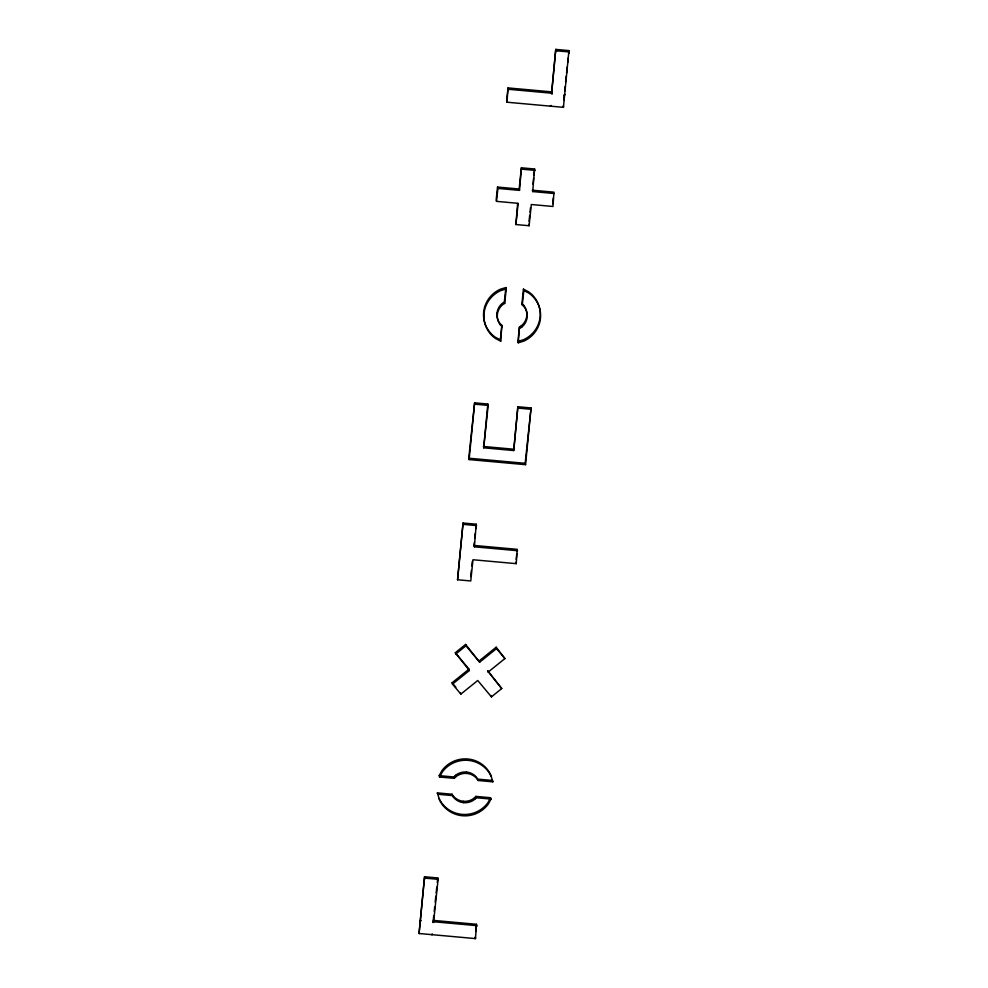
<?xml version="1.0" encoding="UTF-8"?>
<svg xmlns="http://www.w3.org/2000/svg" width="988" height="988" viewBox="0 0 988 988"><rect width="100%" height="100%" fill="white"/><g stroke="black" fill="none" stroke-linecap="round" stroke-linejoin="round"><path stroke-width="1.48" d="M476.858 925.657L432.88 921.681L432.806 922.397L433.547 922.471L438.104 879.32L437.746 877.949L424.556 876.764L419.06 933.499L475.487 938.6L476.488 924.286L433.25 920.384L433.732 915.839M468.757 458.21L474.611 402.845L487.813 404.03L488.171 405.401L483.688 447.823L513.735 450.54L517.86 406.747L531.05 407.945L525.554 464.681L469.127 459.581L468.757 458.21L525.184 463.31L525.554 464.681M497.532 187.053L497.89 188.424L519.515 190.375L519.157 189.017L497.532 187.053L496.161 199.996L496.532 201.367L518.144 203.318L515.897 224.535L529.099 225.733L531.334 204.516L552.959 206.467L553.959 192.166L532.347 190.202L532.705 191.573L554.33 193.524M551.267 91.822L508.017 87.92L506.659 100.862L507.017 102.221L563.444 107.334L568.94 50.598L555.75 49.4L551.625 93.193M469.127 459.581L474.611 402.845M419.06 933.499L424.556 876.764M496.532 201.367L497.89 188.424M507.017 102.221L508.017 87.92M517.601 550.711L474.364 546.809L476.241 524.22L463.051 523.035L457.555 579.771L470.757 580.956L472.993 559.751L516.23 563.654L517.243 549.34L474.005 545.438L474.326 542.4M419.789 933.561L419.134 932.783M425.643 878.196L424.84 878.851M507.746 102.295L507.091 101.505M509.116 89.352L508.314 90.007M457.555 579.771L463.051 523.035M431.509 934.623L432.324 933.969L432.25 934.685M437.375 879.258L438.03 880.036M483.688 447.823L487.813 404.03M434.214 911.294L434.695 906.737M435.177 902.192L435.819 896.141M436.14 893.103L436.782 887.051M437.264 882.494L437.746 877.949M470.708 576.56L471.35 570.496M471.832 565.951L472.313 561.406M474.808 537.855L475.29 533.31M475.771 528.765L476.241 524.22M500.336 339.835L501.867 325.361L500.261 323.879A15.018 14.672 -14.9 0 1 502.447 303.193L504.337 302.032L505.868 287.557L500.323 289.237A28.405 27.763 -14.9 0 0 495.247 337.192L500.336 339.835L500.706 341.193L495.618 338.563A28.405 27.763 -14.9 0 1 500.694 290.608L506.226 288.928L505.868 287.557M500.706 341.193L501.867 325.361M502.237 326.719L500.62 325.25A15.018 14.672 -14.9 0 1 502.806 304.563L504.695 303.402L506.226 288.928M517.626 203.466L515.897 224.535M519.157 189.017L521.392 167.799L534.594 168.997L532.705 191.573M519.515 190.375L521.392 167.799M529.049 221.337L529.692 215.273M530.013 212.235L530.494 207.69M532.989 184.138L533.631 178.087M533.952 175.049L534.594 168.997M517.922 341.428L519.453 326.954L521.343 325.793A15.018 14.672 -14.9 0 0 523.529 305.107L521.923 303.625L523.455 289.151L528.543 291.793A28.405 27.763 -14.9 0 1 523.467 339.749L517.922 341.428L518.292 342.787L523.825 341.107A28.405 27.763 -14.9 0 0 528.901 293.164L523.825 290.521L523.455 289.151M518.292 342.787L519.453 326.954M519.824 328.312L521.713 327.151A15.018 14.672 -14.9 0 0 523.899 306.465L522.294 304.996L523.825 290.521M513.735 450.54L517.86 406.747M550.254 106.136L551.069 105.481L550.995 106.198M555.75 49.4L551.551 93.909L552.28 93.984L552.354 93.255L508.388 89.278M556.849 50.833L556.034 51.487M474.759 938.538L475.561 937.884M476.13 925.595L476.784 926.374M562.715 107.26L563.531 106.605M568.569 51.895L569.236 52.685M525.184 463.31L531.05 407.945M475.734 931.474L476.488 924.286M552.749 203.664L553.354 197.909M563.716 99.973L564.197 95.49M564.667 90.995L565.148 86.512M565.618 82.016L566.248 76.027M566.569 73.038L567.198 67.048M567.68 62.565L568.149 58.07M568.631 53.587L568.94 50.598M516.181 559.418L516.786 553.663M439.191 775.642L441.945 770.628A28.405 27.763 -14.9 0 1 490.814 775.049L492.827 781.829L478.081 780.495L476.92 778.655A15.018 14.672 -14.9 0 0 455.839 776.753L454.307 778.346L439.561 777.013L439.191 775.642L453.949 776.976L455.468 775.382A15.018 14.672 -14.9 0 1 476.562 777.284L478.081 780.495M439.561 777.013L442.315 771.999A28.405 27.763 -14.9 0 1 491.184 776.42M489.949 798.971L487.887 802.738A28.405 27.763 -14.9 0 1 439.018 798.316M491.011 799.082L488.257 804.096A28.405 27.763 -14.9 0 1 439.388 799.675L437.375 792.895L452.121 794.229L453.64 797.44A15.018 14.672 -14.9 0 0 474.734 799.341L476.253 797.748L491.011 799.082L490.641 797.724L475.895 796.39L474.364 797.983A15.018 14.672 -14.9 0 1 453.282 796.069M501.731 688.574L487.664 670.815L501.731 688.574L491.431 696.873L477.735 680.497L460.853 694.107L452.492 684.116L469.374 670.506L455.307 652.747L465.607 644.448L479.674 662.195L496.544 648.573L496.174 647.202L479.304 660.824M455.666 654.118L465.966 645.806L465.607 644.448M452.492 684.116L452.134 682.745L469.004 669.135L455.307 652.747M488.023 672.186L504.905 658.576L496.174 647.202M556.121 50.771L569.31 51.956M564.815 94.391L564.012 95.033L564.741 95.107M521.763 169.17L534.953 170.356M474.981 404.203L488.171 405.401M518.218 408.118L531.408 409.316M483.317 446.465L513.365 449.182M463.421 524.393L476.611 525.591M477.723 779.124L492.469 780.458L492.827 781.829M453.64 797.44L452.479 795.599L437.733 794.266L437.375 792.895M424.914 878.122L438.104 879.32M420.431 920.557L421.16 920.618L420.345 921.273M496.544 648.573L504.905 658.576M465.966 645.806L479.674 662.195M452.134 682.745L455.851 687.191M563.086 105.963L563.444 107.334M528.728 224.362L529.099 225.733M526.802 315.839L527.172 317.21M523.529 305.107L523.899 306.465M521.923 303.625L522.294 304.996M521.343 325.793L521.713 327.151M504.337 302.032L504.695 303.402M500.261 323.879L500.62 325.25M496.989 313.147L497.347 314.505M515.872 562.283L516.23 563.654M474.005 545.438L474.364 546.809M491.073 695.515L491.431 696.873M469.004 669.135L469.374 670.506M460.494 692.749L460.853 694.107M475.895 796.39L476.253 797.748M474.364 797.983L474.734 799.341M466.472 772.048L466.83 773.419M463.372 801.305L463.73 802.676M455.468 775.382L455.839 776.753M453.949 776.976L454.307 778.346M452.121 794.229L452.479 795.599M475.129 937.229L475.487 938.6M433.25 920.384L433.621 921.742"/></g></svg>
